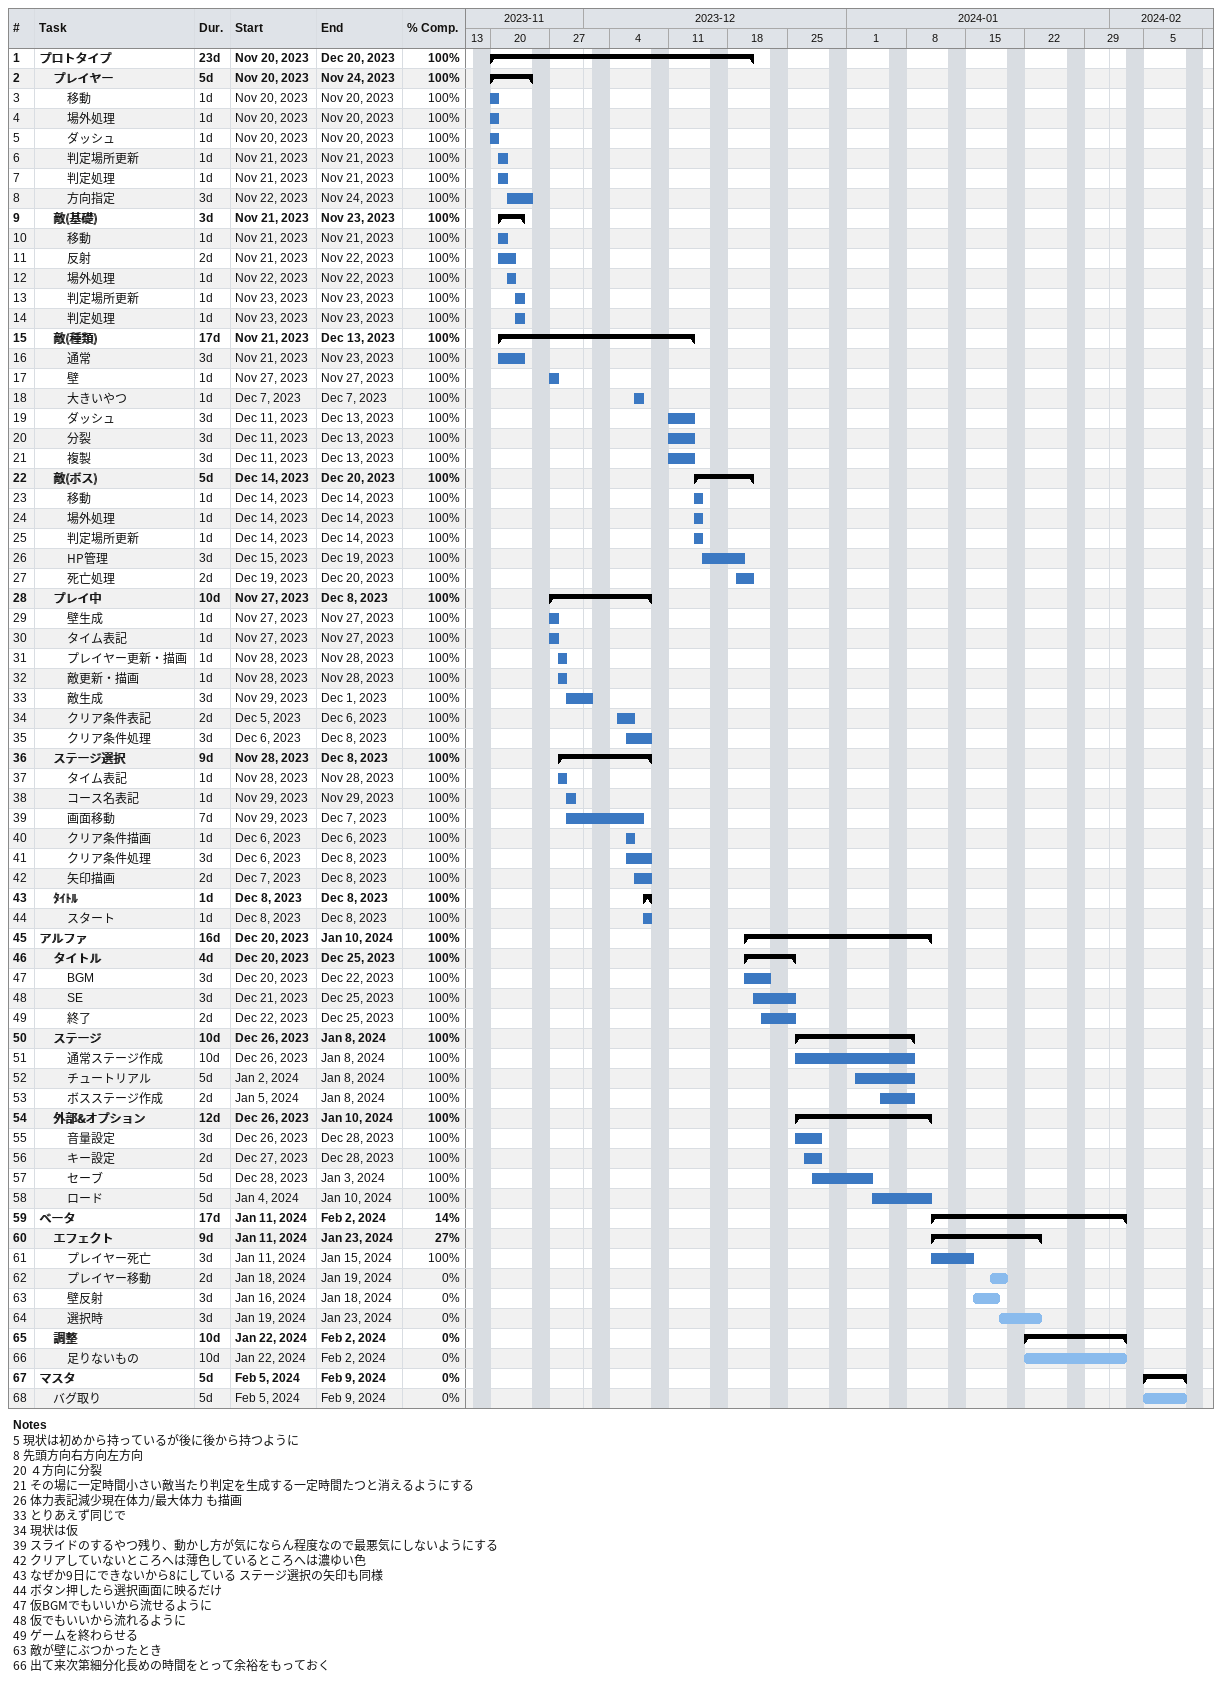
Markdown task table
| ID | Level | Task | Duration | Start | Finish | % complete |
|---|---|---|---|---|---|---|
| 1 | 1 | **プロトタイプ** | 23d | 2023-11-20 | 2023-12-20 | 100 |
| 2 | 2 | **プレイヤー** | 5d | 2023-11-20 | 2023-11-24 | 100 |
| 3 | 3 | 移動 | 1d | 2023-11-20 | 2023-11-20 | 100 |
| 4 | 3 | 場外処理 | 1d | 2023-11-20 | 2023-11-20 | 100 |
| 5 | 3 | ダッシュ | 1d | 2023-11-20 | 2023-11-20 | 100 |
| 6 | 3 | 判定場所更新 | 1d | 2023-11-21 | 2023-11-21 | 100 |
| 7 | 3 | 判定処理 | 1d | 2023-11-21 | 2023-11-21 | 100 |
| 8 | 3 | 方向指定 | 3d | 2023-11-22 | 2023-11-24 | 100 |
| 9 | 2 | **敵(基礎)** | 3d | 2023-11-21 | 2023-11-23 | 100 |
| 10 | 3 | 移動 | 1d | 2023-11-21 | 2023-11-21 | 100 |
| 11 | 3 | 反射 | 2d | 2023-11-21 | 2023-11-22 | 100 |
| 12 | 3 | 場外処理 | 1d | 2023-11-22 | 2023-11-22 | 100 |
| 13 | 3 | 判定場所更新 | 1d | 2023-11-23 | 2023-11-23 | 100 |
| 14 | 3 | 判定処理 | 1d | 2023-11-23 | 2023-11-23 | 100 |
| 15 | 2 | **敵(種類)** | 17d | 2023-11-21 | 2023-12-13 | 100 |
| 16 | 3 | 通常 | 3d | 2023-11-21 | 2023-11-23 | 100 |
| 17 | 3 | 壁 | 1d | 2023-11-27 | 2023-11-27 | 100 |
| 18 | 3 | 大きいやつ | 1d | 2023-12-07 | 2023-12-07 | 100 |
| 19 | 3 | ダッシュ | 3d | 2023-12-11 | 2023-12-13 | 100 |
| 20 | 3 | 分裂 | 3d | 2023-12-11 | 2023-12-13 | 100 |
| 21 | 3 | 複製 | 3d | 2023-12-11 | 2023-12-13 | 100 |
| 22 | 2 | **敵(ボス)** | 5d | 2023-12-14 | 2023-12-20 | 100 |
| 23 | 3 | 移動 | 1d | 2023-12-14 | 2023-12-14 | 100 |
| 24 | 3 | 場外処理 | 1d | 2023-12-14 | 2023-12-14 | 100 |
| 25 | 3 | 判定場所更新 | 1d | 2023-12-14 | 2023-12-14 | 100 |
| 26 | 3 | HP管理 | 3d | 2023-12-15 | 2023-12-19 | 100 |
| 27 | 3 | 死亡処理 | 2d | 2023-12-19 | 2023-12-20 | 100 |
| 28 | 2 | **プレイ中** | 10d | 2023-11-27 | 2023-12-08 | 100 |
| 29 | 3 | 壁生成 | 1d | 2023-11-27 | 2023-11-27 | 100 |
| 30 | 3 | タイム表記 | 1d | 2023-11-27 | 2023-11-27 | 100 |
| 31 | 3 | プレイヤー更新・描画 | 1d | 2023-11-28 | 2023-11-28 | 100 |
| 32 | 3 | 敵更新・描画 | 1d | 2023-11-28 | 2023-11-28 | 100 |
| 33 | 3 | 敵生成 | 3d | 2023-11-29 | 2023-12-01 | 100 |
| 34 | 3 | クリア条件表記 | 2d | 2023-12-05 | 2023-12-06 | 100 |
| 35 | 3 | クリア条件処理 | 3d | 2023-12-06 | 2023-12-08 | 100 |
| 36 | 2 | **ステージ選択** | 9d | 2023-11-28 | 2023-12-08 | 100 |
| 37 | 3 | タイム表記 | 1d | 2023-11-28 | 2023-11-28 | 100 |
| 38 | 3 | コース名表記 | 1d | 2023-11-29 | 2023-11-29 | 100 |
| 39 | 3 | 画面移動 | 7d | 2023-11-29 | 2023-12-07 | 100 |
| 40 | 3 | クリア条件描画 | 1d | 2023-12-06 | 2023-12-06 | 100 |
| 41 | 3 | クリア条件処理 | 3d | 2023-12-06 | 2023-12-08 | 100 |
| 42 | 3 | 矢印描画 | 2d | 2023-12-07 | 2023-12-08 | 100 |
| 43 | 2 | **ﾀｲﾄﾙ** | 1d | 2023-12-08 | 2023-12-08 | 100 |
| 44 | 3 | スタート | 1d | 2023-12-08 | 2023-12-08 | 100 |
| 45 | 1 | **アルファ** | 16d | 2023-12-20 | 2024-01-10 | 100 |
| 46 | 2 | **タイトル** | 4d | 2023-12-20 | 2023-12-25 | 100 |
| 47 | 3 | BGM | 3d | 2023-12-20 | 2023-12-22 | 100 |
| 48 | 3 | SE | 3d | 2023-12-21 | 2023-12-25 | 100 |
| 49 | 3 | 終了 | 2d | 2023-12-22 | 2023-12-25 | 100 |
| 50 | 2 | **ステージ** | 10d | 2023-12-26 | 2024-01-08 | 100 |
| 51 | 3 | 通常ステージ作成 | 10d | 2023-12-26 | 2024-01-08 | 100 |
| 52 | 3 | チュートリアル | 5d | 2024-01-02 | 2024-01-08 | 100 |
| 53 | 3 | ボスステージ作成 | 2d | 2024-01-05 | 2024-01-08 | 100 |
| 54 | 2 | **外部&オプション** | 12d | 2023-12-26 | 2024-01-10 | 100 |
| 55 | 3 | 音量設定 | 3d | 2023-12-26 | 2023-12-28 | 100 |
| 56 | 3 | キー設定 | 2d | 2023-12-27 | 2023-12-28 | 100 |
| 57 | 3 | セーブ | 5d | 2023-12-28 | 2024-01-03 | 100 |
| 58 | 3 | ロード | 5d | 2024-01-04 | 2024-01-10 | 100 |
| 59 | 1 | **ベータ** | 17d | 2024-01-11 | 2024-02-02 | 14 |
| 60 | 2 | **エフェクト** | 9d | 2024-01-11 | 2024-01-23 | 27 |
| 61 | 3 | プレイヤー死亡 | 3d | 2024-01-11 | 2024-01-15 | 100 |
| 62 | 3 | プレイヤー移動 | 2d | 2024-01-18 | 2024-01-19 | 0 |
| 63 | 3 | 壁反射 | 3d | 2024-01-16 | 2024-01-18 | 0 |
| 64 | 3 | 選択時 | 3d | 2024-01-19 | 2024-01-23 | 0 |
| 65 | 2 | **調整** | 10d | 2024-01-22 | 2024-02-02 | 0 |
| 66 | 3 | 足りないもの | 10d | 2024-01-22 | 2024-02-02 | 0 |
| 67 | 1 | **マスタ** | 5d | 2024-02-05 | 2024-02-09 | 0 |
| 68 | 2 | バグ取り | 5d | 2024-02-05 | 2024-02-09 | 0 |

Notes
- 5: 現状は初めから持っているが後に後から持つように
- 8: 先頭方向 右方向 左方向
- 20: ４方向に分裂
- 21: その場に一定時間小さい敵当たり判定を生成する 一定時間たつと消えるようにする
- 26: 体力表記 減少 現在体力/最大体力 も描画
- 33: とりあえず同じで
- 34: 現状は仮
- 39: スライドのするやつ 残り、動かし方が気にならん程度なので最悪気にしないようにする
- 42: クリアしていないところへは薄色 しているところへは濃ゆい色
- 43: なぜか9日にできないから8にしている ステージ選択の矢印も同様
- 44: ボタン押したら選択画面に映るだけ
- 47: 仮BGMでもいいから流せるように
- 48: 仮でもいいから流れるように
- 49: ゲームを終わらせる
- 63: 敵が壁にぶつかったとき
- 66: 出て来次第細分化 長めの時間をとって余裕をもっておく
